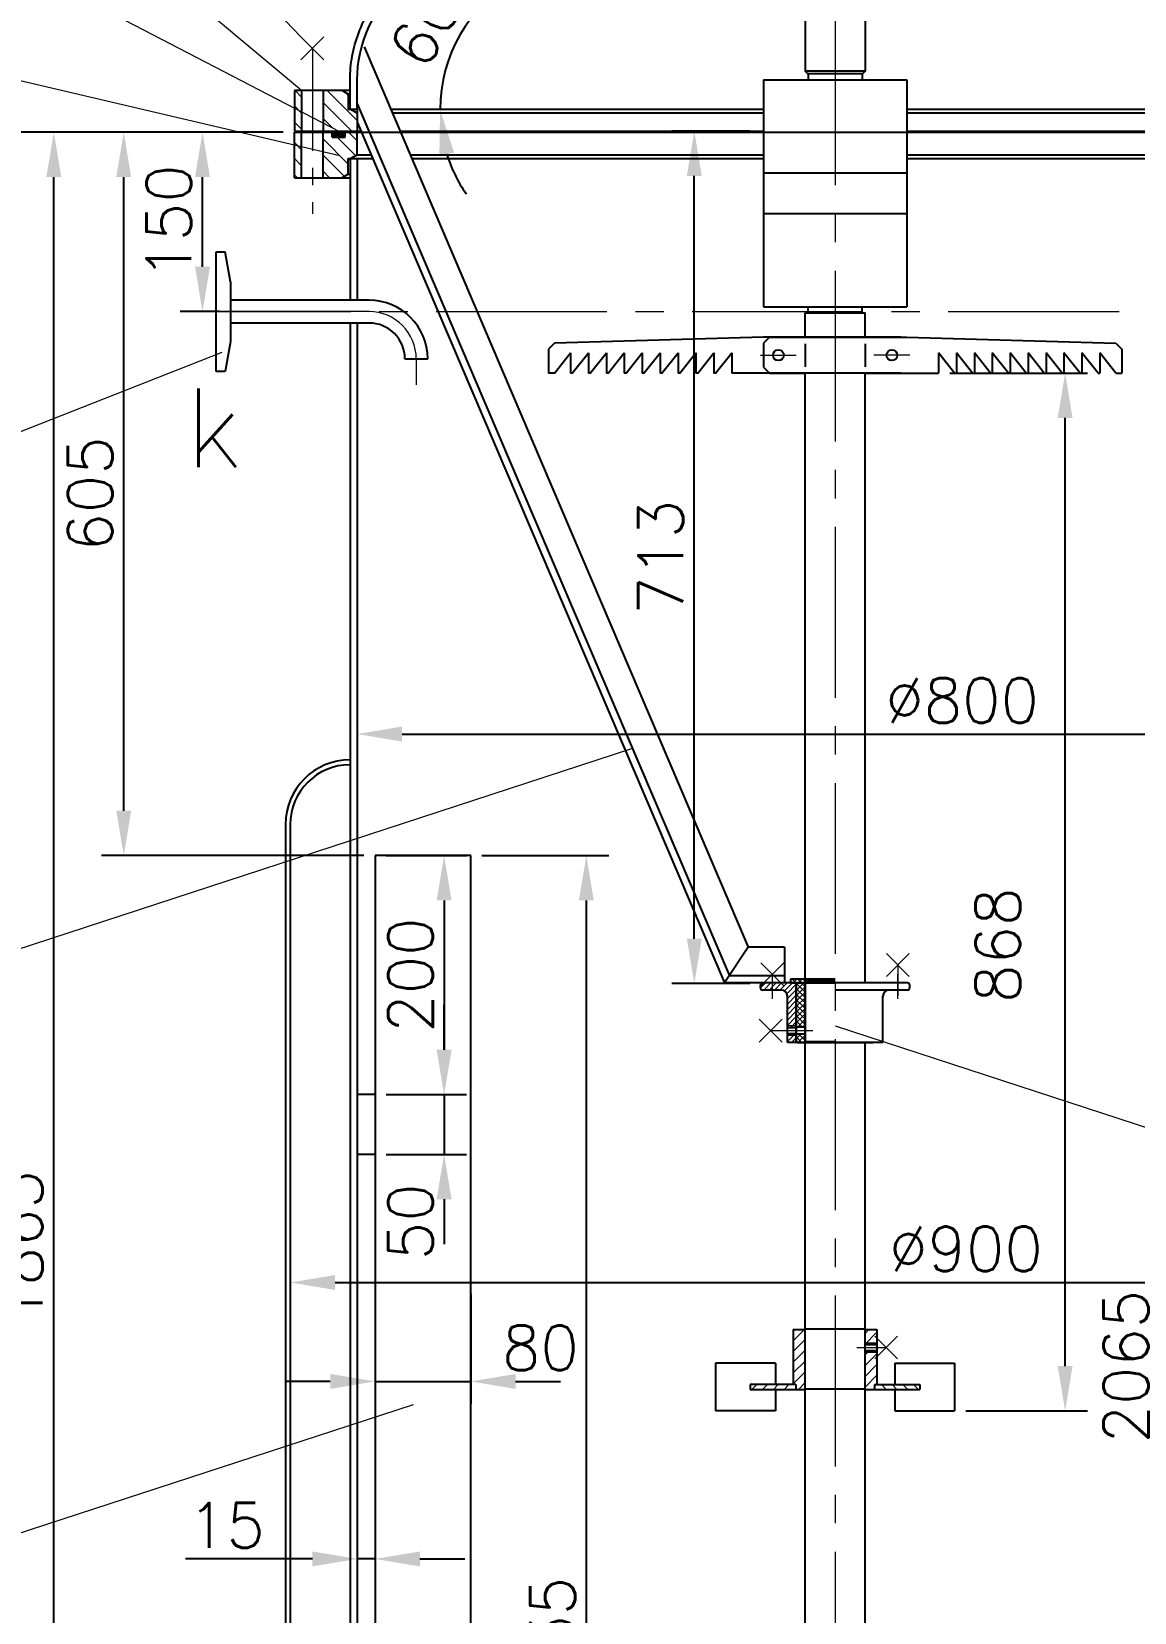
# Model space of a CAD drawing. Header units: millimetres. Extents: x 36080 to 36401, y 5729 to 6183.
# Drawn here: x 36135.8 to 36197.3, y 5992.6 to 6080.8 of the extents above; entities that cross this region are included whole.
import ezdxf

# ---------------------------------------------------------------- set-up
doc = ezdxf.new("R2010")
doc.units = ezdxf.units.MM
doc.linetypes.add('CENTER2', pattern=[28.575, 19.05, -3.175, 3.175, -3.175])
doc.layers.get('Defpoints').update_dxf_attribs({"lineweight": 18})
for name, color, linetype, lineweight in [('c', 7, 'Continuous', 25), ('dh', 7, 'CENTER2', 9), ('x', 7, 'Continuous', 9)]:
    doc.layers.add(name, color=color, linetype=linetype, lineweight=lineweight)
doc.styles.get("Standard").update_dxf_attribs({"font": '仿宋_GB2312.ttf', "width": 0.707})
doc.styles.add('样式 1', font='txt.shx')
doc.dimstyles.new('1-15', dxfattribs={"dimtxt": 2.5, "dimasz": 2.5, "dimexe": 1.25, "dimexo": 0.625, "dimtad": 1, "dimlfac": 15, "dimdsep": 46, "dimtxsty": 'Standard', "dimcen": 2.5, "dimadec": 0, "dimazin": 0, "dimtfac": 1, "dimtmove": 0, "dimatfit": 3, "dimfxl": 1, "dimarcsym": 0})

# ---------------------------------------------------------------- blocks, each defined once
blk = doc.blocks.new('*D66')
at = {"layer": 'Defpoints', "color": 0, "transparency": 16777216}
for p in [(36157, 6093.68), (36161.831, 6085.313), (36160.55, 6081.811), (36155.846, 6076.436), (36176.637, 6076.436)]:
    blk.add_point(p, dxfattribs=at)
at = {"layer": 'x', "color": 0, "lineweight": -2, "transparency": 16777216}
blk.add_line((36162.143, 6084.771), (36163.4, 6082.595), dxfattribs=at)
for start, end in [(85.61132, 102.80566), (120, 180), (197.19434, 214.38868)]:
    blk.add_arc((36166.956, 6076.436), 8.362, start, end, dxfattribs=at)
at = {"layer": 'x', "color": 0, "transparency": 16777216}
for points in [[(36165.254, 6084.202), (36164.95, 6084.978), (36162.775, 6083.678)], [(36158.555, 6073.902), (36159.379, 6074.026), (36158.594, 6076.436)]]:
    blk.add_solid(points, dxfattribs=at)
at = {"layer": 'x', "color": 0, "transparency": 16777216, "insert": (36158.09, 6081.554), "char_height": 2.5, "attachment_point": 5, "rotation": 60, "style": '样式 1'}
blk.add_mtext('60°', dxfattribs=at)
blk = doc.blocks.new('*D67')
at = {"layer": 'Defpoints', "color": 0, "transparency": 16777216}
for p in [(36204.274, 6093.68), (36199.443, 6085.313), (36202.382, 6079.213), (36184.637, 6076.236), (36207.304, 6076.236)]:
    blk.add_point(p, dxfattribs=at)
at = {"layer": 'x', "color": 0, "lineweight": -2, "transparency": 16777216}
blk.add_line((36199.131, 6084.771), (36197.93, 6082.691), dxfattribs=at)
for start, end in [(76.5144, 93.0288), (0, 60), (326.9712, 343.4856)]:
    blk.add_arc((36194.203, 6076.236), 8.704, start, end, dxfattribs=at)
at = {"layer": 'x', "color": 0, "transparency": 16777216}
for points in [[(36196.387, 6085.087), (36196.078, 6084.313), (36198.555, 6083.774)], [(36202.135, 6073.822), (36202.96, 6073.702), (36202.906, 6076.236)]]:
    blk.add_solid(points, dxfattribs=at)
at = {"layer": 'x', "color": 0, "transparency": 16777216, "insert": (36203.364, 6081.525), "char_height": 2.5, "attachment_point": 5, "rotation": 300, "style": '样式 1'}
blk.add_mtext('60°', dxfattribs=at)
blk = doc.blocks.new('*D58')
at = {"layer": 'Defpoints', "color": 0, "transparency": 16777216}
for p in [(36153.97, 6064.533), (36207.304, 6056.719), (36207.304, 6041.611)]:
    blk.add_point(p, dxfattribs=at)
at = {"layer": 'x', "color": 0, "lineweight": -2, "transparency": 16777216}
for p, q in [((36153.97, 6063.908), (36153.97, 6040.361)), ((36207.304, 6056.094), (36207.304, 6040.361)), ((36156.47, 6041.611), (36204.804, 6041.611))]:
    blk.add_line(p, q, dxfattribs=at)
at = {"layer": 'x', "color": 0, "transparency": 16777216}
for points in [[(36156.47, 6042.028), (36156.47, 6041.194), (36153.97, 6041.611)], [(36204.804, 6042.028), (36204.804, 6041.194), (36207.304, 6041.611)]]:
    blk.add_solid(points, dxfattribs=at)
at = {"layer": 'x', "color": 0, "transparency": 16777216, "insert": (36187.724, 6043.486), "char_height": 2.5, "attachment_point": 5, "style": '样式 1'}
blk.add_mtext('%%c800', dxfattribs=at)
blk = doc.blocks.new('*D72')
at = {"layer": 'Defpoints', "color": 0, "transparency": 16777216}
for p in [(36150.237, 6036.569), (36211.037, 6036.569), (36211.037, 6011.026)]:
    blk.add_point(p, dxfattribs=at)
at = {"layer": 'x', "color": 0, "lineweight": -2, "transparency": 16777216}
for p, q in [((36150.237, 6035.944), (36150.237, 6009.776)), ((36211.037, 6035.944), (36211.037, 6009.776)), ((36152.737, 6011.026), (36208.537, 6011.026))]:
    blk.add_line(p, q, dxfattribs=at)
at = {"layer": 'x', "color": 0, "transparency": 16777216}
for points in [[(36152.737, 6011.443), (36152.737, 6010.61), (36150.237, 6011.026)], [(36208.537, 6011.443), (36208.537, 6010.61), (36211.037, 6011.026)]]:
    blk.add_solid(points, dxfattribs=at)
at = {"layer": 'x', "color": 0, "transparency": 16777216, "insert": (36187.937, 6012.901), "char_height": 2.5, "attachment_point": 5, "style": '样式 1'}
blk.add_mtext('%%c900', dxfattribs=at)
blk = doc.blocks.new('*D60')
at = {"layer": 'Defpoints', "color": 0, "transparency": 16777216}
for p in [(36140.944, 6075.169), (36150.47, 6075.169), (36154.97, 6034.836)]:
    blk.add_point(p, dxfattribs=at)
at = {"layer": 'x', "color": 0, "lineweight": -2, "transparency": 16777216}
for p, q in [((36149.845, 6075.169), (36139.694, 6075.169)), ((36140.944, 6037.336), (36140.944, 6072.669)), ((36154.345, 6034.836), (36139.694, 6034.836))]:
    blk.add_line(p, q, dxfattribs=at)
at = {"layer": 'x', "color": 0, "transparency": 16777216}
for points in [[(36140.527, 6072.669), (36141.361, 6072.669), (36140.944, 6075.169)], [(36140.527, 6037.336), (36141.361, 6037.336), (36140.944, 6034.836)]]:
    blk.add_solid(points, dxfattribs=at)
at = {"layer": 'x', "color": 0, "transparency": 16777216, "insert": (36139.069, 6055.003), "char_height": 2.5, "attachment_point": 5, "rotation": 90, "style": '样式 1'}
blk.add_mtext('605', dxfattribs=at)
blk = doc.blocks.new('*D74')
at = {"layer": 'Defpoints', "color": 0, "transparency": 16777216}
for p in [(36160.304, 6034.836), (36160.304, 5945.836), (36166.754, 5945.836)]:
    blk.add_point(p, dxfattribs=at)
at = {"layer": 'x', "color": 0, "lineweight": -2, "transparency": 16777216}
for p, q in [((36160.929, 6034.836), (36168.004, 6034.836)), ((36166.754, 6032.336), (36166.754, 5948.336)), ((36160.929, 5945.836), (36168.004, 5945.836))]:
    blk.add_line(p, q, dxfattribs=at)
at = {"layer": 'x', "color": 0, "transparency": 16777216}
for points in [[(36166.337, 6032.336), (36167.171, 6032.336), (36166.754, 6034.836)], [(36166.337, 5948.336), (36167.171, 5948.336), (36166.754, 5945.836)]]:
    blk.add_solid(points, dxfattribs=at)
at = {"layer": 'x', "color": 0, "transparency": 16777216, "insert": (36164.879, 5990.336), "char_height": 2.5, "attachment_point": 5, "rotation": 90, "style": '样式 1'}
blk.add_mtext('1335', dxfattribs=at)
blk = doc.blocks.new('*D79')
at = {"layer": 'Defpoints', "color": 0, "transparency": 16777216}
for p in [(36154.97, 6034.836), (36154.97, 6021.503), (36158.819, 6021.503)]:
    blk.add_point(p, dxfattribs=at)
at = {"layer": 'x', "color": 0, "lineweight": -2, "transparency": 16777216}
for p, q in [((36155.595, 6034.836), (36160.069, 6034.836)), ((36158.819, 6032.336), (36158.819, 6024.003)), ((36155.595, 6021.503), (36160.069, 6021.503))]:
    blk.add_line(p, q, dxfattribs=at)
at = {"layer": 'x', "color": 0, "transparency": 16777216}
for points in [[(36158.403, 6032.336), (36159.236, 6032.336), (36158.819, 6034.836)], [(36158.403, 6024.003), (36159.236, 6024.003), (36158.819, 6021.503)]]:
    blk.add_solid(points, dxfattribs=at)
at = {"layer": 'x', "color": 0, "transparency": 16777216, "insert": (36156.944, 6028.169), "char_height": 2.5, "attachment_point": 5, "rotation": 90, "style": '样式 1'}
blk.add_mtext('200', dxfattribs=at)
blk = doc.blocks.new('*D80')
at = {"layer": 'Defpoints', "color": 0, "transparency": 16777216}
for p in [(36154.97, 6021.503), (36154.97, 6018.169), (36158.819, 6018.169)]:
    blk.add_point(p, dxfattribs=at)
at = {"layer": 'x', "color": 0, "lineweight": -2, "transparency": 16777216}
for p, q in [((36158.819, 6024.003), (36158.819, 6026.503)), ((36155.595, 6021.503), (36160.069, 6021.503)), ((36158.819, 6021.503), (36158.819, 6018.169)), ((36155.595, 6018.169), (36160.069, 6018.169)), ((36158.819, 6015.669), (36158.819, 6013.169))]:
    blk.add_line(p, q, dxfattribs=at)
at = {"layer": 'x', "color": 0, "transparency": 16777216}
for points in [[(36158.403, 6024.003), (36159.236, 6024.003), (36158.819, 6021.503)], [(36158.403, 6015.669), (36159.236, 6015.669), (36158.819, 6018.169)]]:
    blk.add_solid(points, dxfattribs=at)
at = {"layer": 'x', "color": 0, "transparency": 16777216, "insert": (36156.944, 6014.419), "char_height": 2.5, "attachment_point": 5, "rotation": 90, "style": '样式 1'}
blk.add_mtext('50', dxfattribs=at)
blk = doc.blocks.new('*D82')
at = {"layer": 'Defpoints', "color": 0, "transparency": 16777216}
for p in [(36186.404, 6061.736), (36193.468, 6061.736), (36187.304, 6003.87)]:
    blk.add_point(p, dxfattribs=at)
at = {"layer": 'x', "color": 0, "lineweight": -2, "transparency": 16777216}
for p, q in [((36187.029, 6061.736), (36194.718, 6061.736)), ((36193.468, 6006.37), (36193.468, 6059.236)), ((36187.929, 6003.87), (36194.718, 6003.87))]:
    blk.add_line(p, q, dxfattribs=at)
at = {"layer": 'x', "color": 0, "transparency": 16777216}
for points in [[(36193.051, 6059.236), (36193.884, 6059.236), (36193.468, 6061.736)], [(36193.051, 6006.37), (36193.884, 6006.37), (36193.468, 6003.87)]]:
    blk.add_solid(points, dxfattribs=at)
at = {"layer": 'x', "color": 0, "transparency": 16777216, "insert": (36189.718, 6029.84), "char_height": 2.5, "attachment_point": 5, "rotation": 90, "style": '样式 1'}
blk.add_mtext('868', dxfattribs=at)
blk = doc.blocks.new('*D84')
at = {"layer": 'Defpoints', "color": 0, "transparency": 16777216}
for p in [(36218.393, 6065.169), (36225.93, 6065.169), (36182.322, 5942.169)]:
    blk.add_point(p, dxfattribs=at)
at = {"layer": 'x', "color": 0, "lineweight": -2, "transparency": 16777216}
for p, q in [((36219.018, 6065.169), (36227.18, 6065.169)), ((36225.93, 5944.669), (36225.93, 6062.669)), ((36182.947, 5942.169), (36227.18, 5942.169))]:
    blk.add_line(p, q, dxfattribs=at)
at = {"layer": 'x', "color": 0, "transparency": 16777216}
for points in [[(36225.513, 6062.669), (36226.347, 6062.669), (36225.93, 6065.169)], [(36225.513, 5944.669), (36226.347, 5944.669), (36225.93, 5942.169)]]:
    blk.add_solid(points, dxfattribs=at)
at = {"layer": 'x', "color": 0, "transparency": 16777216, "insert": (36224.055, 6003.669), "char_height": 2.5, "attachment_point": 5, "rotation": 90, "style": '样式 1'}
blk.add_mtext('1845', dxfattribs=at)
blk = doc.blocks.new('*D89')
at = {"layer": 'Defpoints', "color": 0, "transparency": 16777216}
for p in [(36132.516, 6075.169), (36145.964, 6075.169), (36146.314, 5968.503)]:
    blk.add_point(p, dxfattribs=at)
at = {"layer": 'x', "color": 0, "lineweight": -2, "transparency": 16777216}
for p, q in [((36145.339, 6075.169), (36131.266, 6075.169)), ((36132.516, 5971.003), (36132.516, 6072.669)), ((36145.689, 5968.503), (36131.266, 5968.503))]:
    blk.add_line(p, q, dxfattribs=at)
at = {"layer": 'x', "color": 0, "transparency": 16777216}
for points in [[(36132.099, 6072.669), (36132.932, 6072.669), (36132.516, 6075.169)], [(36132.099, 5971.003), (36132.932, 5971.003), (36132.516, 5968.503)]]:
    blk.add_solid(points, dxfattribs=at)
at = {"layer": 'x', "color": 0, "transparency": 16777216, "insert": (36130.641, 6021.836), "char_height": 2.5, "attachment_point": 5, "rotation": 90, "style": '样式 1'}
blk.add_mtext('1600', dxfattribs=at)
blk = doc.blocks.new('*D64')
at = {"layer": 'Defpoints', "color": 0, "transparency": 16777216}
for p in [(36145.339, 6075.169), (36146.904, 6075.169), (36146.904, 6065.169)]:
    blk.add_point(p, dxfattribs=at)
at = {"layer": 'x', "color": 0, "lineweight": -2, "transparency": 16777216}
for p, q in [((36146.279, 6075.169), (36144.089, 6075.169)), ((36145.339, 6067.669), (36145.339, 6072.669)), ((36146.279, 6065.169), (36144.089, 6065.169))]:
    blk.add_line(p, q, dxfattribs=at)
at = {"layer": 'x', "color": 0, "transparency": 16777216}
for points in [[(36144.923, 6072.669), (36145.756, 6072.669), (36145.339, 6075.169)], [(36144.923, 6067.669), (36145.756, 6067.669), (36145.339, 6065.169)]]:
    blk.add_solid(points, dxfattribs=at)
at = {"layer": 'x', "color": 0, "transparency": 16777216, "insert": (36143.464, 6070.169), "char_height": 2.5, "attachment_point": 5, "rotation": 90, "style": '样式 1'}
blk.add_mtext('150', dxfattribs=at)
blk = doc.blocks.new('*D96')
at = {"layer": 'Defpoints', "color": 0, "transparency": 16777216}
for p in [(36172.779, 6075.236), (36176.509, 6075.236), (36176.509, 6027.697)]:
    blk.add_point(p, dxfattribs=at)
at = {"layer": 'x', "color": 0, "lineweight": -2, "transparency": 16777216}
for p, q in [((36175.884, 6075.236), (36171.529, 6075.236)), ((36172.779, 6030.197), (36172.779, 6072.736)), ((36175.884, 6027.697), (36171.529, 6027.697))]:
    blk.add_line(p, q, dxfattribs=at)
at = {"layer": 'x', "color": 0, "transparency": 16777216}
for points in [[(36172.362, 6072.736), (36173.196, 6072.736), (36172.779, 6075.236)], [(36172.362, 6030.197), (36173.196, 6030.197), (36172.779, 6027.697)]]:
    blk.add_solid(points, dxfattribs=at)
at = {"layer": 'x', "color": 0, "transparency": 16777216, "insert": (36170.904, 6051.466), "char_height": 2.5, "attachment_point": 5, "rotation": 90, "style": '样式 1'}
blk.add_mtext('713', dxfattribs=at)
blk = doc.blocks.new('*D99')
at = {"layer": 'Defpoints', "color": 0, "transparency": 16777216}
for p in [(36150.47, 6075.169), (36198.736, 6075.169), (36180.637, 5937.503)]:
    blk.add_point(p, dxfattribs=at)
at = {"layer": 'x', "color": 0, "lineweight": -2, "transparency": 16777216}
for p, q in [((36151.095, 6075.169), (36199.986, 6075.169)), ((36198.736, 5940.003), (36198.736, 6072.669)), ((36181.262, 5937.503), (36199.986, 5937.503))]:
    blk.add_line(p, q, dxfattribs=at)
at = {"layer": 'x', "color": 0, "transparency": 16777216}
for points in [[(36198.32, 6072.669), (36199.153, 6072.669), (36198.736, 6075.169)], [(36198.32, 5940.003), (36199.153, 5940.003), (36198.736, 5937.503)]]:
    blk.add_solid(points, dxfattribs=at)
at = {"layer": 'x', "color": 0, "transparency": 16777216, "insert": (36196.861, 6006.336), "char_height": 2.5, "attachment_point": 5, "rotation": 90, "style": '样式 1'}
blk.add_mtext('2065', dxfattribs=at)
blk = doc.blocks.new('*D100')
at = {"layer": 'Defpoints', "color": 0, "transparency": 16777216}
for p in [(36137.043, 6075.169), (36150.47, 6075.169), (36149.97, 5950.836)]:
    blk.add_point(p, dxfattribs=at)
at = {"layer": 'x', "color": 0, "lineweight": -2, "transparency": 16777216}
for p, q in [((36149.845, 6075.169), (36135.793, 6075.169)), ((36137.043, 5953.336), (36137.043, 6072.669)), ((36149.345, 5950.836), (36135.793, 5950.836))]:
    blk.add_line(p, q, dxfattribs=at)
at = {"layer": 'x', "color": 0, "transparency": 16777216}
for points in [[(36136.626, 6072.669), (36137.46, 6072.669), (36137.043, 6075.169)], [(36136.626, 5953.336), (36137.46, 5953.336), (36137.043, 5950.836)]]:
    blk.add_solid(points, dxfattribs=at)
at = {"layer": 'x', "color": 0, "transparency": 16777216, "insert": (36135.168, 6013.003), "char_height": 2.5, "attachment_point": 5, "rotation": 90, "style": '样式 1'}
blk.add_mtext('1865', dxfattribs=at)
blk = doc.blocks.new('*D101')
at = {"layer": 'Defpoints', "color": 0, "transparency": 16777216}
for p in [(36153.97, 6003.194), (36154.97, 6003.194), (36154.97, 5995.611)]:
    blk.add_point(p, dxfattribs=at)
at = {"layer": 'x', "color": 0, "lineweight": -2, "transparency": 16777216}
for p, q in [((36153.97, 6002.569), (36153.97, 5994.361)), ((36154.97, 6002.569), (36154.97, 5994.361)), ((36151.47, 5995.611), (36144.387, 5995.611)), ((36154.97, 5995.611), (36153.97, 5995.611)), ((36157.47, 5995.611), (36159.97, 5995.611))]:
    blk.add_line(p, q, dxfattribs=at)
at = {"layer": 'x', "color": 0, "transparency": 16777216}
for points in [[(36151.47, 5996.028), (36151.47, 5995.194), (36153.97, 5995.611)], [(36157.47, 5996.028), (36157.47, 5995.194), (36154.97, 5995.611)]]:
    blk.add_solid(points, dxfattribs=at)
at = {"layer": 'x', "color": 0, "transparency": 16777216, "insert": (36146.679, 5997.486), "char_height": 2.5, "attachment_point": 5, "style": '样式 1'}
blk.add_mtext('15', dxfattribs=at)
blk = doc.blocks.new('*D105')
at = {"layer": 'Defpoints', "color": 0, "transparency": 16777216}
for p in [(36173.704, 6148.869), (36108.011, 5913.993), (36157.304, 5913.993)]:
    blk.add_point(p, dxfattribs=at)
at = {"layer": 'x', "color": 0, "lineweight": -2, "transparency": 16777216}
for p, q in [((36173.079, 6148.869), (36106.761, 6148.869)), ((36108.011, 6146.369), (36108.011, 5916.493)), ((36156.679, 5913.993), (36106.761, 5913.993))]:
    blk.add_line(p, q, dxfattribs=at)
at = {"layer": 'x', "color": 0, "transparency": 16777216}
for points in [[(36107.594, 6146.369), (36108.427, 6146.369), (36108.011, 6148.869)], [(36107.594, 5916.493), (36108.427, 5916.493), (36108.011, 5913.993)]]:
    blk.add_solid(points, dxfattribs=at)
at = {"layer": 'x', "color": 0, "transparency": 16777216, "insert": (36106.136, 6031.431), "char_height": 2.5, "attachment_point": 5, "rotation": 90, "style": '样式 1'}
blk.add_mtext('3725', dxfattribs=at)
blk = doc.blocks.new('*D120')
at = {"layer": 'Defpoints', "color": 0, "transparency": 16777216}
for p in [(36154.97, 6011.026), (36160.304, 6011.026), (36160.304, 6005.51)]:
    blk.add_point(p, dxfattribs=at)
at = {"layer": 'x', "color": 0, "lineweight": -2, "transparency": 16777216}
for p, q in [((36154.97, 6010.401), (36154.97, 6004.26)), ((36160.304, 6010.401), (36160.304, 6004.26)), ((36152.47, 6005.51), (36149.97, 6005.51)), ((36154.97, 6005.51), (36160.304, 6005.51)), ((36162.804, 6005.51), (36165.304, 6005.51))]:
    blk.add_line(p, q, dxfattribs=at)
at = {"layer": 'x', "color": 0, "transparency": 16777216}
for points in [[(36152.47, 6005.927), (36152.47, 6005.093), (36154.97, 6005.51)], [(36162.804, 6005.927), (36162.804, 6005.093), (36160.304, 6005.51)]]:
    blk.add_solid(points, dxfattribs=at)
at = {"layer": 'x', "color": 0, "transparency": 16777216, "insert": (36164.193, 6007.385), "char_height": 2.5, "attachment_point": 5, "style": '样式 1'}
blk.add_mtext('80', dxfattribs=at)

msp = doc.modelspace()

# ---------------------------------------------------------------- hatches: boundary and pattern name
at = {"layer": 'x'}
h = msp.add_hatch(dxfattribs=at)
h.set_pattern_fill('ANSI31', color=256, scale=0.2, angle=-90, style=0)
h.set_pattern_definition([(315, (35961.7284, 6268.07116), (0.4490128, 0.4490128), [])])
h.paths.add_polyline_path([(36150.87027, 6075.2359), (36150.47027, 6075.2359), (36150.47027, 6077.50257), (36150.87027, 6077.50257)])
h.paths.add_polyline_path([(36152.07027, 6077.50257), (36153.12386, 6077.50257), (36153.47027, 6077.30257), (36153.47027, 6076.4359), (36153.62386, 6076.4359), (36153.97027, 6076.2359), (36153.97027, 6075.2359), (36153.30361, 6075.2359), (36153.30361, 6075.50257), (36152.57027, 6075.50257), (36152.57027, 6075.2359), (36152.07027, 6075.2359)])
h = msp.add_hatch(dxfattribs=at)
h.set_pattern_fill('ANSI31', color=256, scale=0.2, angle=90, style=0)
h.set_pattern_definition([(135, (36200.3331, 6049.8793), (-0.449013, -0.449013), [])])
h.paths.add_polyline_path([(36150.47027, 6072.6359), (36150.87027, 6072.6359), (36150.87027, 6075.16923), (36150.47027, 6075.16923)])
h.paths.add_polyline_path([(36152.07027, 6072.6359), (36153.12386, 6072.6359), (36153.47027, 6072.8359), (36153.47027, 6073.70257), (36153.62386, 6073.70257), (36153.97027, 6073.90257), (36153.97027, 6075.16923), (36153.30361, 6075.16923), (36153.30361, 6074.90257), (36152.57027, 6074.90257), (36152.57027, 6075.16923), (36152.07027, 6075.16923)])
msp.add_hatch(color=256, dxfattribs=at).paths.add_polyline_path([(36153.30361, 6075.16923), (36153.30361, 6075.2359), (36152.57027, 6075.2359), (36152.57027, 6075.16923), (36152.57027, 6074.90257), (36153.30361, 6074.90257)])
h = msp.add_hatch(dxfattribs=at)
h.set_pattern_fill('ANSI37', color=256, scale=0.066667, style=0)
h.set_pattern_definition([(135, (36210.25296, 6011.49495), (0.1496709, 0.1496709), []), (45, (36210.25296, 6011.49495), (0.1496709, -0.1496709), [])])
h.paths.add_polyline_path([(36178.47027, 6025.26923), (36178.97027, 6025.26923), (36178.97027, 6027.86923), (36178.90361, 6027.9359), (36178.13694, 6027.9359), (36178.13694, 6027.7359), (36178.47027, 6027.7359)])
h.paths.add_polyline_path([(36178.47027, 6024.86923), (36178.47027, 6024.46923), (36178.53694, 6024.40257), (36178.90361, 6024.40257), (36178.97027, 6024.46923), (36178.97027, 6024.86923)])
h = msp.add_hatch(dxfattribs=at)
h.set_pattern_fill('ANSI31', color=256, scale=0.066667, angle=180, style=0)
h.set_pattern_definition([(225, (36188.57999, 6042.854), (0.149671, -0.149671), [])])
h.paths.add_polyline_path([(36178.47027, 6024.40257), (36178.47027, 6024.80257), (36177.97027, 6024.80257), (36177.97027, 6024.40257)])
h.paths.add_polyline_path([(36177.97027, 6024.90257), (36177.97027, 6024.80257), (36178.47027, 6024.80257), (36178.47027, 6024.90257)])
h.paths.add_polyline_path([(36178.47027, 6025.2359), (36178.47027, 6025.3359), (36177.97027, 6025.3359), (36177.97027, 6025.2359)])
h.paths.add_polyline_path([(36177.97027, 6025.3359), (36178.47027, 6025.3359), (36178.47027, 6027.66923), (36178.40361, 6027.7359), (36177.13694, 6027.7359), (36177.13694, 6027.3359), (36177.63694, 6027.3359, -0.41421356), (36177.97027, 6027.00257)])
h.paths.add_polyline_path([(36176.60361, 6027.7359, 0.41421356), (36176.47027, 6027.60257), (36176.47027, 6027.46923, 0.41421356), (36176.60361, 6027.3359), (36177.13694, 6027.3359), (36177.13694, 6027.7359)])
h = msp.add_hatch(dxfattribs=at)
h.set_pattern_fill('ANSI31', color=256, scale=0.133333, style=0)
h.set_pattern_definition([(45, (36165.47127, 5975.18956), (-0.299342, 0.299342), [])])
h.paths.add_polyline_path([(36178.97027, 6008.40287), (36178.30361, 6008.40287), (36178.30361, 6005.3362), (36178.43694, 6005.3362), (36178.43694, 6005.06953), (36178.97027, 6005.06953)])
h.paths.add_polyline_path([(36182.97027, 6007.2362), (36182.30361, 6007.2362), (36182.30361, 6005.06953), (36182.83694, 6005.06953), (36182.83694, 6005.3362), (36182.97027, 6005.3362)])
h.paths.add_polyline_path([(36182.30361, 6008.40287), (36182.30361, 6007.56953), (36182.97027, 6007.56953), (36182.97027, 6008.40287)])
h = msp.add_hatch(dxfattribs=at)
h.set_pattern_fill('ANSI31', color=256, scale=0.133333, angle=90, style=0)
h.set_pattern_definition([(45, (36195.8026, 5975.18956), (0.299342, -0.299342), [])])
h.paths.add_polyline_path([(36175.90361, 6005.06953), (36175.90361, 6005.3362), (36178.43694, 6005.3362), (36178.43694, 6005.06953)])
h = msp.add_hatch(dxfattribs=at)
h.set_pattern_fill('ANSI31', color=256, scale=0.133333, angle=90, style=0)
h.set_pattern_definition([(135, (36165.47127, 5975.18956), (-0.299342, -0.299342), [])])
h.paths.add_polyline_path([(36185.37027, 6005.06953), (36185.37027, 6005.3362), (36182.83694, 6005.3362), (36182.83694, 6005.06953)])

# ---------------------------------------------------------------- linework, layer by layer
at = {"layer": 'c', "ltscale": 1.5}
for p, q in [((36178.97027, 6104.56939), (36178.97027, 6078.56939)), ((36182.30361, 6104.56939), (36182.30361, 6078.56939)), ((36179.10361, 6078.43606), (36178.97027, 6078.56939)), ((36179.13694, 6078.43606), (36179.13694, 6078.10272)), ((36182.13694, 6078.43606), (36182.13694, 6078.10272)), ((36178.97027, 6063.7362), (36178.97027, 6065.10272)), ((36179.13694, 6065.10272), (36179.13694, 6065.43606)), ((36182.13694, 6065.10272), (36182.13694, 6065.43606)), ((36182.30361, 6063.7362), (36182.30361, 6065.10272)), ((36178.97027, 5951.90272), (36178.97027, 6061.7362)), ((36182.30361, 6027.7359), (36182.30361, 6061.7362)), ((36182.30361, 5951.90272), (36182.30361, 6024.40257))]:
    msp.add_line(p, q, dxfattribs=at)
at = {"layer": 'c'}
for p, q in [((36154.35421, 6079.92923), (36175.79058, 6029.73593)), ((36153.57027, 6076.4359), (36153.57027, 6078.10257)), ((36153.97027, 6076.4359), (36153.97027, 6078.10257)), ((36176.63694, 6078.10272), (36184.63694, 6078.10272)), ((36176.63694, 6078.10272), (36176.63694, 6065.43606)), ((36182.30361, 6078.56939), (36178.97027, 6078.56939)), ((36182.17027, 6078.43606), (36179.10361, 6078.43606)), ((36182.30361, 6078.56939), (36182.17027, 6078.43606)), ((36184.63694, 6078.10272), (36184.63694, 6065.43606)), ((36153.57027, 6077.50257), (36150.47027, 6077.50257)), ((36150.47027, 6077.50257), (36150.47027, 6075.2359)), ((36150.87027, 6077.50257), (36150.87027, 6075.2359)), ((36152.07027, 6077.50257), (36152.07027, 6075.2359)), ((36153.47027, 6077.30257), (36153.12386, 6077.50257)), ((36153.57027, 6077.30257), (36153.47027, 6077.30257)), ((36153.47027, 6077.30257), (36153.47027, 6076.4359)), ((36153.97027, 6076.4359), (36153.47027, 6076.4359)), ((36153.97027, 6076.2359), (36153.62386, 6076.4359)), ((36153.97026, 6076.75448), (36174.7341, 6028.13593)), ((36153.97027, 6076.4359), (36153.97027, 6075.2359)), ((36176.63694, 6076.4359), (36155.84613, 6076.4359)), ((36207.80361, 6076.4359), (36184.63694, 6076.4359)), ((36153.97026, 6075.73606), (36174.46997, 6027.73594)), ((36176.63694, 6076.2359), (36155.93155, 6076.2359)), ((36207.30361, 6076.2359), (36184.63694, 6076.2359)), ((36150.47027, 6075.2359), (36154.18386, 6075.2359)), ((36150.47027, 6075.16923), (36152.57027, 6075.16923)), ((36150.47027, 6072.6359), (36150.47027, 6075.16923)), ((36150.87027, 6072.6359), (36150.87027, 6075.16923)), ((36152.07027, 6072.6359), (36152.07027, 6075.16923)), ((36152.57027, 6074.90257), (36152.57027, 6075.16923)), ((36152.57027, 6074.90257), (36153.30361, 6074.90257)), ((36153.30361, 6074.90257), (36153.30361, 6075.16923)), ((36153.30361, 6075.16923), (36154.21233, 6075.16923)), ((36153.97027, 6073.90257), (36153.97027, 6075.16923)), ((36156.35862, 6075.2359), (36176.63694, 6075.2359)), ((36156.38709, 6075.16923), (36176.63694, 6075.16923)), ((36184.63694, 6075.2359), (36210.80361, 6075.2359)), ((36184.63694, 6075.16923), (36210.80361, 6075.16923)), ((36153.47027, 6072.8359), (36153.47027, 6073.70257)), ((36153.47027, 6073.70257), (36154.83871, 6073.70257)), ((36153.57027, 6073.70257), (36153.57027, 6065.8059)), ((36153.97027, 6073.90257), (36153.62386, 6073.70257)), ((36153.97027, 6073.90257), (36154.7533, 6073.90257)), ((36153.97027, 6073.70257), (36153.97027, 6065.8059)), ((36156.92806, 6073.90257), (36176.63694, 6073.90257)), ((36157.01347, 6073.70257), (36176.63694, 6073.70257)), ((36184.63694, 6073.90257), (36207.30361, 6073.90257)), ((36184.63694, 6073.70257), (36207.80361, 6073.70257)), ((36153.47027, 6072.8359), (36153.12386, 6072.6359)), ((36153.47027, 6072.8359), (36153.57027, 6072.8359)), ((36176.63694, 6072.90272), (36184.63694, 6072.90272)), ((36150.47027, 6072.6359), (36153.57027, 6072.6359)), ((36176.63694, 6070.63606), (36184.63694, 6070.63606)), ((36146.10361, 6061.8359), (36146.10361, 6068.50257)), ((36146.10361, 6068.50257), (36146.60973, 6068.50257)), ((36146.90361, 6066.8359), (36146.60973, 6068.50257)), ((36146.90361, 6066.8359), (36146.90361, 6063.50257)), ((36154.63027, 6065.8059), (36146.90361, 6065.8059)), ((36176.63694, 6065.43606), (36184.63694, 6065.43606)), ((36178.97027, 6065.10272), (36182.30361, 6065.10272)), ((36154.63027, 6064.53257), (36146.90361, 6064.53257)), ((36153.57027, 6064.53257), (36153.57027, 5969.26651)), ((36153.97027, 6064.53257), (36153.97027, 5950.8359)), ((36146.90361, 6063.50257), (36146.60973, 6061.8359)), ((36164.97015, 6063.41212), (36164.63694, 6063.06953)), ((36164.63694, 6063.06953), (36164.63694, 6061.7362)), ((36176.63694, 6063.7362), (36164.97015, 6063.41212)), ((36176.97027, 6063.7362), (36176.63694, 6063.40287)), ((36184.30361, 6063.7362), (36176.63694, 6063.7362)), ((36176.63694, 6063.40287), (36176.63694, 6062.06953)), ((36176.97027, 6063.7362), (36184.63694, 6063.7362)), ((36178.97027, 6063.3762), (36178.97027, 6062.0962)), ((36182.30361, 6063.3762), (36182.30361, 6062.0962)), ((36184.63694, 6063.7362), (36196.30374, 6063.41212)), ((36196.30374, 6063.41212), (36196.63694, 6063.06953)), ((36196.63694, 6063.06953), (36196.63694, 6061.7362)), ((36156.63027, 6062.53257), (36157.90361, 6062.53257)), ((36164.97027, 6061.7362), (36165.87027, 6062.86953)), ((36165.87027, 6062.86953), (36165.87027, 6061.7362)), ((36165.97027, 6061.7362), (36166.87027, 6062.86953)), ((36166.87027, 6062.86953), (36166.87027, 6061.7362)), ((36166.97027, 6061.7362), (36167.87027, 6062.86953)), ((36167.87027, 6062.86953), (36167.87027, 6061.7362)), ((36167.97027, 6061.7362), (36168.87027, 6062.86953)), ((36168.87027, 6062.86953), (36168.87027, 6061.7362)), ((36168.97027, 6061.7362), (36169.87027, 6062.86953)), ((36169.87027, 6062.86953), (36169.87027, 6061.7362)), ((36169.97027, 6061.7362), (36170.87027, 6062.86953)), ((36170.87027, 6062.86953), (36170.87027, 6061.7362)), ((36170.97027, 6061.7362), (36171.87027, 6062.86953)), ((36171.87027, 6062.86953), (36171.87027, 6061.7362)), ((36171.97027, 6061.7362), (36172.87027, 6062.86953)), ((36172.87027, 6062.86953), (36172.87027, 6061.7362)), ((36172.97027, 6061.7362), (36173.87027, 6062.86953)), ((36173.87027, 6062.86953), (36173.87027, 6061.7362)), ((36173.97027, 6061.7362), (36174.87027, 6062.86953)), ((36174.87027, 6062.86953), (36174.87027, 6061.7362)), ((36187.30361, 6061.7362), (36186.40361, 6062.86953)), ((36186.40361, 6062.86953), (36186.40361, 6061.7362)), ((36188.30361, 6061.7362), (36187.40361, 6062.86953)), ((36187.40361, 6062.86953), (36187.40361, 6061.7362)), ((36188.40361, 6062.86953), (36188.40361, 6061.7362)), ((36189.30361, 6061.7362), (36188.40361, 6062.86953)), ((36190.30361, 6061.7362), (36189.40361, 6062.86953)), ((36189.40361, 6062.86953), (36189.40361, 6061.7362)), ((36190.40361, 6062.86953), (36190.40361, 6061.7362)), ((36191.30361, 6061.7362), (36190.40361, 6062.86953)), ((36192.30361, 6061.7362), (36191.40361, 6062.86953)), ((36191.40361, 6062.86953), (36191.40361, 6061.7362)), ((36192.40361, 6062.86953), (36192.40361, 6061.7362)), ((36193.30361, 6061.7362), (36192.40361, 6062.86953)), ((36194.30361, 6061.7362), (36193.40361, 6062.86953)), ((36193.40361, 6062.86953), (36193.40361, 6061.7362)), ((36194.40361, 6062.86953), (36194.40361, 6061.7362)), ((36195.30361, 6061.7362), (36194.40361, 6062.86953)), ((36196.30361, 6061.7362), (36195.40361, 6062.86953)), ((36195.40361, 6062.86953), (36195.40361, 6061.7362)), ((36146.60973, 6061.8359), (36146.10361, 6061.8359)), ((36164.97027, 6061.7362), (36164.63694, 6061.7362)), ((36165.97027, 6061.7362), (36165.87027, 6061.7362)), ((36166.97027, 6061.7362), (36166.87027, 6061.7362)), ((36167.97027, 6061.7362), (36167.87027, 6061.7362)), ((36168.97027, 6061.7362), (36168.87027, 6061.7362)), ((36169.97027, 6061.7362), (36169.87027, 6061.7362)), ((36170.97027, 6061.7362), (36170.87027, 6061.7362)), ((36171.97027, 6061.7362), (36171.87027, 6061.7362)), ((36172.97027, 6061.7362), (36172.87027, 6061.7362)), ((36173.97027, 6061.7362), (36173.87027, 6061.7362)), ((36182.30361, 6061.7362), (36174.87027, 6061.7362)), ((36176.63694, 6062.06953), (36176.97027, 6061.7362)), ((36176.97027, 6061.7362), (36178.97027, 6061.7362)), ((36184.30361, 6061.7362), (36182.30361, 6061.7362)), ((36182.30361, 6061.7362), (36186.40361, 6061.7362)), ((36187.30361, 6061.7362), (36187.40361, 6061.7362)), ((36188.30361, 6061.7362), (36188.40361, 6061.7362)), ((36189.30361, 6061.7362), (36189.40361, 6061.7362)), ((36190.30361, 6061.7362), (36190.40361, 6061.7362)), ((36191.30361, 6061.7362), (36191.40361, 6061.7362)), ((36192.30361, 6061.7362), (36192.40361, 6061.7362)), ((36193.30361, 6061.7362), (36193.40361, 6061.7362)), ((36194.30361, 6061.7362), (36194.40361, 6061.7362)), ((36195.30361, 6061.7362), (36195.40361, 6061.7362)), ((36196.30361, 6061.7362), (36196.63694, 6061.7362)), ((36149.97027, 6036.56926), (36149.97027, 5975.43587)), ((36150.23694, 6036.56926), (36150.23694, 5975.43587)), ((36154.97027, 6034.8359), (36154.97027, 5952.50257)), ((36160.30361, 6034.8359), (36154.97027, 6034.8359)), ((36160.30361, 5945.8359), (36160.30361, 6034.8359)), ((36175.79058, 6029.73593), (36174.46997, 6027.73594)), ((36177.80332, 6029.73592), (36175.79058, 6029.73593)), ((36177.80332, 6029.73592), (36177.80331, 6027.73592)), ((36177.80331, 6028.13592), (36174.7341, 6028.13593)), ((36180.63694, 6027.9359), (36178.13694, 6027.9359)), ((36178.13694, 6027.9359), (36178.13694, 6027.7359)), ((36178.90361, 6027.9359), (36178.97027, 6027.86923)), ((36178.97027, 6027.86923), (36178.97027, 6024.46923)), ((36178.97027, 6027.86923), (36180.63694, 6027.86923)), ((36177.80331, 6027.73592), (36174.46997, 6027.73594)), ((36176.47027, 6027.46923), (36176.47027, 6027.60257)), ((36178.40361, 6027.7359), (36176.60361, 6027.7359)), ((36177.63694, 6027.3359), (36176.60361, 6027.3359)), ((36177.97027, 6024.40257), (36177.97027, 6027.00257)), ((36178.13694, 6027.7359), (36180.63694, 6027.7359)), ((36178.47027, 6027.7359), (36178.13694, 6027.7359)), ((36178.47027, 6027.66923), (36178.40361, 6027.7359)), ((36184.67027, 6027.7359), (36178.40361, 6027.7359)), ((36178.47027, 6027.7359), (36178.47027, 6024.46923)), ((36178.47027, 6027.7359), (36178.47027, 6024.46923)), ((36178.47027, 6024.40257), (36178.47027, 6027.66923)), ((36184.67027, 6027.3359), (36180.63694, 6027.3359)), ((36183.30361, 6024.40257), (36183.30361, 6027.00257)), ((36184.80361, 6027.46923), (36184.80361, 6027.60257)), ((36178.47027, 6025.2359), (36177.97027, 6025.2359)), ((36178.47027, 6024.90257), (36177.97027, 6024.90257)), ((36183.30361, 6024.40257), (36177.97027, 6024.40257)), ((36178.47027, 6024.46923), (36178.53694, 6024.40257)), ((36178.47027, 6024.46923), (36178.53694, 6024.40257)), ((36180.63694, 6024.40257), (36178.53694, 6024.40257)), ((36178.53694, 6024.40257), (36182.73694, 6024.40257)), ((36178.97027, 6024.46923), (36178.90361, 6024.40257)), ((36178.97027, 6024.46923), (36180.63694, 6024.46923)), ((36154.97027, 6021.50257), (36153.97027, 6021.50257)), ((36154.97027, 6018.16923), (36153.97027, 6018.16923)), ((36178.30361, 6008.40287), (36178.30361, 6005.3362)), ((36178.30361, 6008.40287), (36178.97027, 6008.40287)), ((36178.97027, 6008.43606), (36182.30361, 6008.43606)), ((36182.30361, 6008.40287), (36182.97027, 6008.40287)), ((36182.97027, 6008.40287), (36182.97027, 6005.3362)), ((36182.30361, 6007.56953), (36182.97027, 6007.56953)), ((36182.30361, 6007.2362), (36182.97027, 6007.2362)), ((36177.30361, 6006.5362), (36173.97027, 6006.5362)), ((36173.97027, 6006.5362), (36173.97027, 6003.86953)), ((36177.30361, 6006.5362), (36177.30361, 6005.3362)), ((36183.97027, 6006.5362), (36187.30361, 6006.5362)), ((36183.97027, 6006.5362), (36183.97027, 6005.3362)), ((36187.30361, 6006.5362), (36187.30361, 6003.86953)), ((36175.90361, 6005.3362), (36175.90361, 6005.06953)), ((36178.43694, 6005.3362), (36175.90361, 6005.3362)), ((36175.90361, 6005.06953), (36178.97027, 6005.06953)), ((36177.30361, 6005.06953), (36177.30361, 6003.86953)), ((36178.43694, 6005.3362), (36178.43694, 6005.06953)), ((36178.97027, 6005.10272), (36182.30361, 6005.10272)), ((36182.30361, 6005.06953), (36185.37027, 6005.06953)), ((36182.83694, 6005.3362), (36185.37027, 6005.3362)), ((36182.83694, 6005.3362), (36182.83694, 6005.06953)), ((36183.97027, 6005.06953), (36183.97027, 6003.86953)), ((36185.37027, 6005.3362), (36185.37027, 6005.06953)), ((36177.30361, 6003.86953), (36173.97027, 6003.86953)), ((36183.97027, 6003.86953), (36187.30361, 6003.86953))]:
    msp.add_line(p, q, dxfattribs=at)
at = {"layer": 'c', "ltscale": 3}
for p, q in [((36178.97027, 6025.26923), (36178.47027, 6025.26923)), ((36178.97027, 6024.86923), (36178.47027, 6024.86923))]:
    msp.add_line(p, q, dxfattribs=at)
at = {"layer": 'c'}
for centre in [(36177.47027, 6062.7362), (36177.47027, 6062.7362), (36183.80361, 6062.7362), (36183.80361, 6062.7362)]:
    msp.add_circle(centre, 0.3, dxfattribs=at)
for centre, radius, start, end in [((36154.63027, 6062.53257), 3.27333, 0, 90), ((36154.63027, 6062.53257), 2, 0, 90), ((36153.57027, 6036.56923), 3.6, 90, 180), ((36153.57027, 6036.56923), 3.33333, 90, 180), ((36176.60361, 6027.60257), 0.13333, 90, 180), ((36176.60361, 6027.46923), 0.13333, 180, 270), ((36177.63694, 6027.00257), 0.33333, 0, 90), ((36183.63694, 6027.00257), 0.33333, 90, 180), ((36184.67027, 6027.60257), 0.13333, 0, 90), ((36184.67027, 6027.46923), 0.13333, 270, 0)]:
    msp.add_arc(centre, radius, start, end, dxfattribs=at)
at = {"layer": 'c', "extrusion": (0, 0, -1)}
for start_param, end_param in [(1.67094931, 3.14159265), (0, 0.44459451)]:
    msp.add_ellipse((36180.63694, 6078.10257), major_axis=(-26.66667, 0), ratio=0.5, start_param=start_param, end_param=end_param, dxfattribs=at)
at = {"layer": 'c'}
for points, knots in [([(36207.70361, 6078.10257), (36207.70361, 6078.54158), (36207.66263, 6078.98058), (36207.49957, 6079.85294), (36207.37751, 6080.28628), (36207.05463, 6081.14243), (36206.85383, 6081.56524), (36206.13377, 6082.81935), (36205.49829, 6083.62842), (36203.94773, 6085.16396), (36203.03255, 6085.89058), (36200.95549, 6087.24108), (36199.79355, 6087.86494), (36197.26275, 6088.99114), (36195.8939, 6089.49342), (36192.99616, 6090.36047), (36191.46732, 6090.72519), (36188.30225, 6091.30514), (36186.66609, 6091.52035), (36184.44022, 6091.7037), (36183.873, 6091.74114), (36183.30399, 6091.76951)], [0, 0, 0, 0, 0.09318762, 0.09318762, 0.18637524, 0.18637524, 0.27956286, 0.27956286, 0.4675555, 0.4675555, 0.65554814, 0.65554814, 0.84354078, 0.84354078, 1.03153342, 1.03153342, 1.21952606, 1.21952606, 1.4075187, 1.4075187, 1.47136527, 1.47136527, 1.47136527, 1.47136527]), ([(36153.57027, 6078.10257), (36153.57027, 6078.54158), (36153.61126, 6078.98058), (36153.77432, 6079.85294), (36153.89637, 6080.28628), (36154.21925, 6081.14243), (36154.42005, 6081.56524), (36155.09882, 6082.74743), (36155.66771, 6083.48942), (36156.35448, 6084.19773)], [0, 0, 0, 0, 0.093187619, 0.093187619, 0.186375238, 0.186375238, 0.279562857, 0.279562857, 0.45143103, 0.45143103, 0.45143103, 0.45143103])]:
    msp.add_open_spline(points, degree=3, knots=knots, dxfattribs=at)
at = {"layer": 'dh', "ltscale": 0.5}
for p, q in [((36180.63694, 6153.175), (36180.63694, 5925.39888)), ((36144.08918, 6065.16923), (36218.39297, 6065.16923)), ((36177.13694, 6026.84123), (36177.13694, 6028.21361)), ((36184.13694, 6026.84123), (36184.13694, 6028.21361)), ((36179.39897, 6025.06923), (36177.03705, 6025.06923)), ((36181.84183, 6007.40287), (36183.47976, 6007.40287))]:
    msp.add_line(p, q, dxfattribs=at)
at = {"layer": 'dh', "ltscale": 0.3}
msp.add_line((36151.47027, 6079.84848), (36151.47027, 6070.62698), dxfattribs=at)
at = {"layer": 'dh'}
for p, q in [((36154.63027, 6065.16923), (36144.99102, 6065.16923)), ((36176.47027, 6062.7362), (36178.47027, 6062.7362)), ((36176.47027, 6062.7362), (36178.47027, 6062.7362)), ((36184.80361, 6062.7362), (36182.80361, 6062.7362)), ((36184.80361, 6062.7362), (36182.80361, 6062.7362))]:
    msp.add_line(p, q, dxfattribs=at)
msp.add_arc((36154.63027, 6062.53257), 2.63667, 0, 90, dxfattribs=at)
at = {"layer": 'x'}
for p, q in [((36150.833, 6080.48575), (36128.90509, 6103.44051)), ((36150.87027, 6077.50257), (36128.90509, 6095.86272)), ((36153.00814, 6075.18695), (36128.90509, 6087.69669)), ((36150.833, 6080.48575), (36152.10755, 6079.21121)), ((36152.10755, 6080.48575), (36150.833, 6079.21121)), ((36153.00814, 6073.85807), (36128.90509, 6079.49468)), ((36152.57027, 6075.2359), (36152.57027, 6075.16923)), ((36153.30361, 6075.2359), (36153.30361, 6075.16923)), ((36146.41078, 6062.88332), (36128.90509, 6056.01152)), ((36157.26694, 6062.53257), (36157.26694, 6061.07853)), ((36169.32711, 6040.79639), (36128.90509, 6027.60059)), ((36177.77421, 6028.85088), (36176.49967, 6027.57634)), ((36176.49967, 6028.85088), (36177.77421, 6027.57634)), ((36184.77421, 6029.37317), (36183.49967, 6028.09863)), ((36183.49967, 6029.37317), (36184.77421, 6028.09863)), ((36184.13694, 6028.7359), (36184.13694, 6027.01581)), ((36177.67432, 6025.7065), (36176.39978, 6024.43196)), ((36176.39978, 6025.7065), (36177.67432, 6024.43196)), ((36178.47027, 6025.3359), (36177.97027, 6025.3359)), ((36180.63694, 6025.33677), (36232.3688, 6008.44887)), ((36178.47027, 6024.80257), (36177.97027, 6024.80257)), ((36182.30361, 6007.66953), (36182.97027, 6007.66953)), ((36184.11703, 6008.04014), (36182.84249, 6006.76559)), ((36182.84249, 6008.04014), (36184.11703, 6006.76559)), ((36182.30361, 6007.1362), (36182.97027, 6007.1362)), ((36157.0936, 6004.21363), (36128.90509, 5995.01147))]:
    msp.add_line(p, q, dxfattribs=at)

# ---------------------------------------------------------------- texts
at = {"layer": 'x', "style": '样式 1'}
msp.add_text('k', height=4.4, dxfattribs=at).set_placement((36144.36313, 6056.48881))

# ---------------------------------------------------------------- dimensions: what is measured, and where the dimension line sits
at = {"layer": 'x'}
dim = msp.add_linear_dim(base=(36108.01065, 5913.99318), p1=(36173.70361, 6148.86939), p2=(36157.30361, 5913.99318), angle=90, text='3725', dimstyle='1-15', override={"dimtxsty": '样式 1'}, dxfattribs=at)
dim.commit()
dim.dimension.update_dxf_attribs({"geometry": '*D105', "text_midpoint": (36108.01065, 6031.43129), "dimtype": 160})
for base, line1, line2, picture, middle in [((36160.55005, 6081.81086), ((36176.63694, 6076.4359), (36155.84613, 6076.4359)), ((36156.99971, 6093.68015), (36161.83069, 6085.31265)), '*D66', (36158.09022, 6081.55438)), ((36202.38154, 6079.21274), ((36207.30361, 6076.2359), (36184.63694, 6076.2359)), ((36204.27417, 6093.68015), (36199.44319, 6085.31265)), '*D67', (36203.36416, 6081.52525))]:
    dim = msp.add_angular_dim_2l(base=base, line1=line1, line2=line2, dimstyle='1-15', override={"dimtxsty": '样式 1'}, dxfattribs=at)
    dim.commit()
    dim.dimension.update_dxf_attribs({"geometry": picture, "text_midpoint": middle})
for base, p1, p2, override, picture, middle in [((36132.51555, 6075.16923), (36146.31448, 5968.50257), (36145.96418, 6075.16923), {"dimtxsty": '样式 1'}, '*D89', (36130.64055, 6021.8359)), ((36137.04304, 6075.16923), (36149.97027, 5950.8359), (36150.47027, 6075.16923), {"dimdec": 0, "dimtxsty": '样式 1'}, '*D100', (36135.16804, 6013.00257)), ((36140.94416, 6075.16923), (36154.97027, 6034.8359), (36150.47027, 6075.16923), {"dimtxsty": '样式 1'}, '*D60', (36139.06916, 6055.00257)), ((36198.73629, 6075.16923), (36180.63694, 5937.50257), (36150.47027, 6075.16923), {"dimtxsty": '样式 1'}, '*D99', (36196.86129, 6006.3359)), ((36172.77884, 6075.2359), (36176.50933, 6027.69685), (36176.50933, 6075.2359), {"dimdec": 0, "dimtxsty": '样式 1'}, '*D96', (36170.90384, 6051.46637)), ((36225.93003, 6065.16923), (36182.32194, 5942.16923), (36218.39297, 6065.16923), {"dimtxsty": '样式 1'}, '*D84', (36224.05503, 6003.66923)), ((36158.81931, 6021.50257), (36154.97027, 6034.8359), (36154.97027, 6021.50257), {"dimtxsty": '样式 1'}, '*D79', (36156.94431, 6028.16923)), ((36166.75409, 5945.8359), (36160.30361, 6034.8359), (36160.30361, 5945.8359), {"dimtxsty": '样式 1'}, '*D74', (36164.87909, 5990.3359))]:
    dim = msp.add_linear_dim(base=base, p1=p1, p2=p2, angle=90, dimstyle='1-15', override=override, dxfattribs=at)
    dim.commit()
    dim.dimension.update_dxf_attribs({"geometry": picture, "text_midpoint": middle})
dim = msp.add_aligned_dim(p1=(36146.90361, 6065.16923), p2=(36146.90361, 6075.16923), distance=1.56443, dimstyle='1-15', override={"dimdec": 0, "dimtxsty": '样式 1'}, dxfattribs=at)
dim.commit()
dim.dimension.update_dxf_attribs({"geometry": '*D64', "text_midpoint": (36143.46418, 6070.16923)})
for base, p1, p2, text, override, picture, middle in [((36207.30361, 6041.61115), (36153.97027, 6064.53257), (36207.30361, 6056.71936), '%%c<>', {"dimtxsty": '样式 1'}, '*D58', (36187.72429, 6041.61115)), ((36211.03694, 6011.02634), (36150.23694, 6036.56923), (36211.03694, 6036.56923), '%%c900', {"dimtxsty": '样式 1'}, '*D72', (36187.93728, 6011.02634)), ((36160.30361, 6005.50996), (36154.97027, 6011.02634), (36160.30361, 6011.02634), '80', {"dimtxsty": '样式 1', "dimtmove": 1}, '*D120', (36164.19333, 6005.50996))]:
    dim = msp.add_linear_dim(base=base, p1=p1, p2=p2, text=text, dimstyle='1-15', override=override, dxfattribs=at)
    dim.commit()
    dim.dimension.update_dxf_attribs({"geometry": picture, "text_midpoint": middle, "dimtype": 160})
for base, p1, p2, picture, middle in [((36193.46778, 6061.7362), (36187.30361, 6003.86953), (36186.40361, 6061.7362), '*D82', (36191.59278, 6029.84025)), ((36158.81931, 6018.16923), (36154.97027, 6021.50257), (36154.97027, 6018.16923), '*D80', (36158.81931, 6014.41923))]:
    dim = msp.add_linear_dim(base=base, p1=p1, p2=p2, angle=90, dimstyle='1-15', override={"dimtxsty": '样式 1', "dimtmove": 1}, dxfattribs=at)
    dim.commit()
    dim.dimension.update_dxf_attribs({"geometry": picture, "text_midpoint": middle, "dimtype": 160})
dim = msp.add_linear_dim(base=(36154.97027, 5995.61103), p1=(36153.97027, 6003.19401), p2=(36154.97027, 6003.19401), dimstyle='1-15', override={"dimtxsty": '样式 1'}, dxfattribs=at)
dim.commit()
dim.dimension.update_dxf_attribs({"geometry": '*D101', "text_midpoint": (36146.67861, 5995.61103), "dimtype": 160})

doc.saveas('drawing.dxf')
